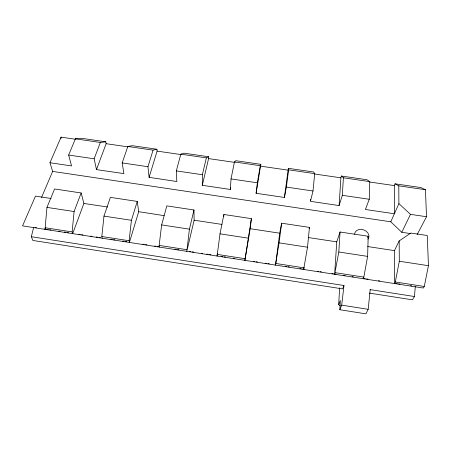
<?xml version="1.0" encoding="UTF-8"?>
<svg xmlns="http://www.w3.org/2000/svg" width="451" height="451" viewBox="0 0 451 451"><rect width="100%" height="100%" fill="white"/><g stroke="black" fill="none" stroke-linecap="round" stroke-linejoin="round"><path stroke-width="0.68" d="M202.313 185.305L202.364 174.717L206.366 157.878L208.616 156.751L208.582 158.589L202.313 185.305L230.337 189.459L230.749 187.385M363.128 278.695L363.827 277.111L367.616 256.394L368.196 236.251L340.054 232.011L336.745 241.854L334.642 274.276L338.819 251.991L340.054 232.011M417.141 234.593L426.511 216.728L425.445 189.719L420.896 187.571L395.076 183.822L394.332 185.598L394.377 213.768L365.417 209.473L369.262 199.274L369.769 181.623L366.979 179.746L341.43 176.037L340.894 177.829L339.096 205.577L310.451 201.332L313.005 190.999L314.708 173.624L313.631 172L288.352 168.33L284.418 197.47L256.089 193.276L257.38 182.813L260.244 165.709L260.841 164.333L235.834 160.703L234.441 161.954L231.03 178.934L230.337 189.459M251.376 218.639L244.893 260.357L250.175 228.708L251.376 218.639L223.888 214.49L220.003 233.832L217.072 256.044L217.619 253.31M223.775 216.519L223.888 214.49M415.303 286.447L414.452 296.521L370.209 289.615L368.174 309.318L365.924 313.857L339.828 309.719L340.353 300.49L338.673 304.645L340.347 305.925M338.673 304.645L339.654 287.851M339.096 205.577L342.32 195.311L343.403 177.795L341.43 176.037M45.81 229.474L45.168 227.744L46.96 207.392L54.599 188.963L81.157 192.966L83.897 203.463L72.673 233.646L72.143 231.921L74.099 211.536L81.157 192.966M60.947 138.508L61.065 137.143L75.712 139.274M303.867 267.375L303.658 269.472L307.509 247.204L309.448 227.394L281.633 223.2L279.716 233.195L275.51 265.103L279.056 242.858L281.633 223.2M310.525 200.644L310.66 199.263M102.236 238.229L101.825 236.521L103.967 216.102L110.382 197.375L137.245 201.422L138.694 211.705L129.409 242.446L129.116 240.749L131.421 220.297L137.245 201.422M339.828 309.719L341.717 305.135L343.961 285.517L31.328 236.719L33.684 227.265M159.321 247.086L159.147 245.4L161.644 224.914L166.808 205.881L193.981 209.98L194.127 220.201L186.815 251.348L189.426 229.159L193.981 209.98M256.089 193.276L260.841 164.333M284.418 197.47L286.362 187.075L288.623 169.83L288.352 168.33M399.169 240.924L394.428 250.615L394.478 283.561L395.313 281.993L399.31 261.236L399.169 240.924L410.861 233.054L427.255 235.512L428.45 265.69L424.267 286.481L423.309 288.031L22.55 225.872L35.471 196.112L51.132 198.491M309.104 228.719L309.448 227.394M149.106 177.339L157.095 151.102L156.931 149.247L153.075 150.132L147.956 166.718L149.106 177.339L176.837 181.533L176.307 170.89L180.845 154.169L183.867 153.154L208.616 156.751M96.486 169.627L106.132 143.694L105.788 141.817L100.353 142.465L94.146 158.797L96.486 169.627L123.901 173.607L122.187 162.924L127.83 146.462L132.442 145.69L156.931 149.247M343.961 285.517L342.613 288.911L32.855 240.451L31.328 236.719M367.661 237.559L368.196 236.251M61.065 137.143L49.96 162.732L71.557 165.929L68.659 155.048L75.379 138.835L81.546 138.299L105.788 141.817M41.52 197.521L52.643 171.408L49.96 162.732M410.461 233.59L401.779 232.288L390.78 221.802L398.904 203.632L398.78 185.84L395.076 183.822M370.017 290.016L370.209 289.615M401.779 232.288L410.478 214.355L426.511 216.728M414.452 296.521L412.434 299.836L369.307 293.088M75.379 138.835L100.353 142.465M127.83 146.462L153.075 150.132M180.845 154.169L206.366 157.878M234.441 161.954L260.244 165.709M288.623 169.83L314.708 173.624M343.403 177.795L369.769 181.623M398.78 185.84L425.445 189.719M106.132 143.694L127.926 146.863M157.095 151.102L181.172 154.608M208.582 158.589L235.005 162.433M260.616 166.154L288.02 170.14M314.584 174.001L340.894 177.829M369.752 182.024L394.332 185.598M68.659 155.048L94.146 158.797M122.187 162.924L147.956 166.718M176.307 170.89L202.364 174.717M231.03 178.934L257.38 182.813M286.362 187.075L313.005 190.999M342.32 195.311L369.262 199.274M52.643 171.408L390.78 221.802M83.897 203.463L107.569 206.992M194.127 220.201L221.943 224.423M250.175 228.708L279.716 233.195M308.258 237.53L336.745 241.854M367.644 246.545L394.428 250.615M46.96 207.392L74.099 211.536M103.967 216.102L131.421 220.297M161.644 224.914L189.426 229.159M220.003 233.832L248.112 238.128M279.056 242.858L307.509 247.204M338.819 251.991L367.616 256.394M399.31 261.236L428.45 265.69M138.694 211.705L164.141 215.64M45.168 227.744L72.143 231.921M101.825 236.521L129.116 240.749M159.147 245.4L186.759 249.679M217.145 254.387L245.085 258.716M275.832 263.48L304.104 267.86M335.217 272.68L363.827 277.111M395.313 281.993L424.267 286.481M35.077 227.479L36.463 227.699M44.113 228.882L45.5 229.097M46.893 229.311L48.285 229.531M49.672 229.745L51.064 229.959M58.709 231.149L60.101 231.363M64.267 232.011L65.66 232.226M67.052 232.44L68.439 232.654M78.869 234.272L80.255 234.486M81.648 234.706L83.04 234.92M90.685 236.104L92.077 236.318M96.243 236.967L97.636 237.181M99.028 237.401L100.415 237.615M110.845 239.233L112.231 239.447M113.624 239.661L115.016 239.876M122.661 241.065L124.048 241.279M125.44 241.494L126.832 241.708M142.82 244.188L144.207 244.403M145.6 244.622L146.987 244.837M154.637 246.02L156.023 246.235M157.416 246.455L158.808 246.669M174.796 249.149L176.183 249.364M177.576 249.578L178.962 249.792M189.392 251.41L190.784 251.63M192.171 251.844L193.564 252.058M201.208 253.242L202.6 253.462M206.772 254.105L208.159 254.325M209.552 254.539L210.938 254.753M221.368 256.371L222.755 256.585M224.147 256.799L225.539 257.019M233.184 258.203L234.576 258.417M253.344 261.326L254.73 261.546M256.123 261.76L257.515 261.975M265.16 263.159L266.552 263.378M267.939 263.593L269.332 263.807M285.32 266.287L286.706 266.502M288.099 266.716L289.491 266.936M299.915 268.554L301.307 268.768M302.694 268.982L304.087 269.196M317.295 271.248L318.682 271.463M320.075 271.677L321.462 271.891M331.891 273.509L333.283 273.723M334.67 273.943L336.063 274.157M343.707 275.341L345.1 275.555M352.051 276.638L353.437 276.852M363.867 278.47L365.259 278.684M366.646 278.898L368.039 279.113M378.462 280.731L379.855 280.945M395.843 283.425L397.23 283.64M398.622 283.859L400.014 284.074M410.438 285.692L411.831 285.906M341.717 305.135L368.174 309.318M398.904 203.632L410.478 214.355M354.593 234.21A7.351 5.778 19.6 0 1 363.856 229.937A7.351 5.778 19.6 0 1 367.926 239.188"/></g></svg>
